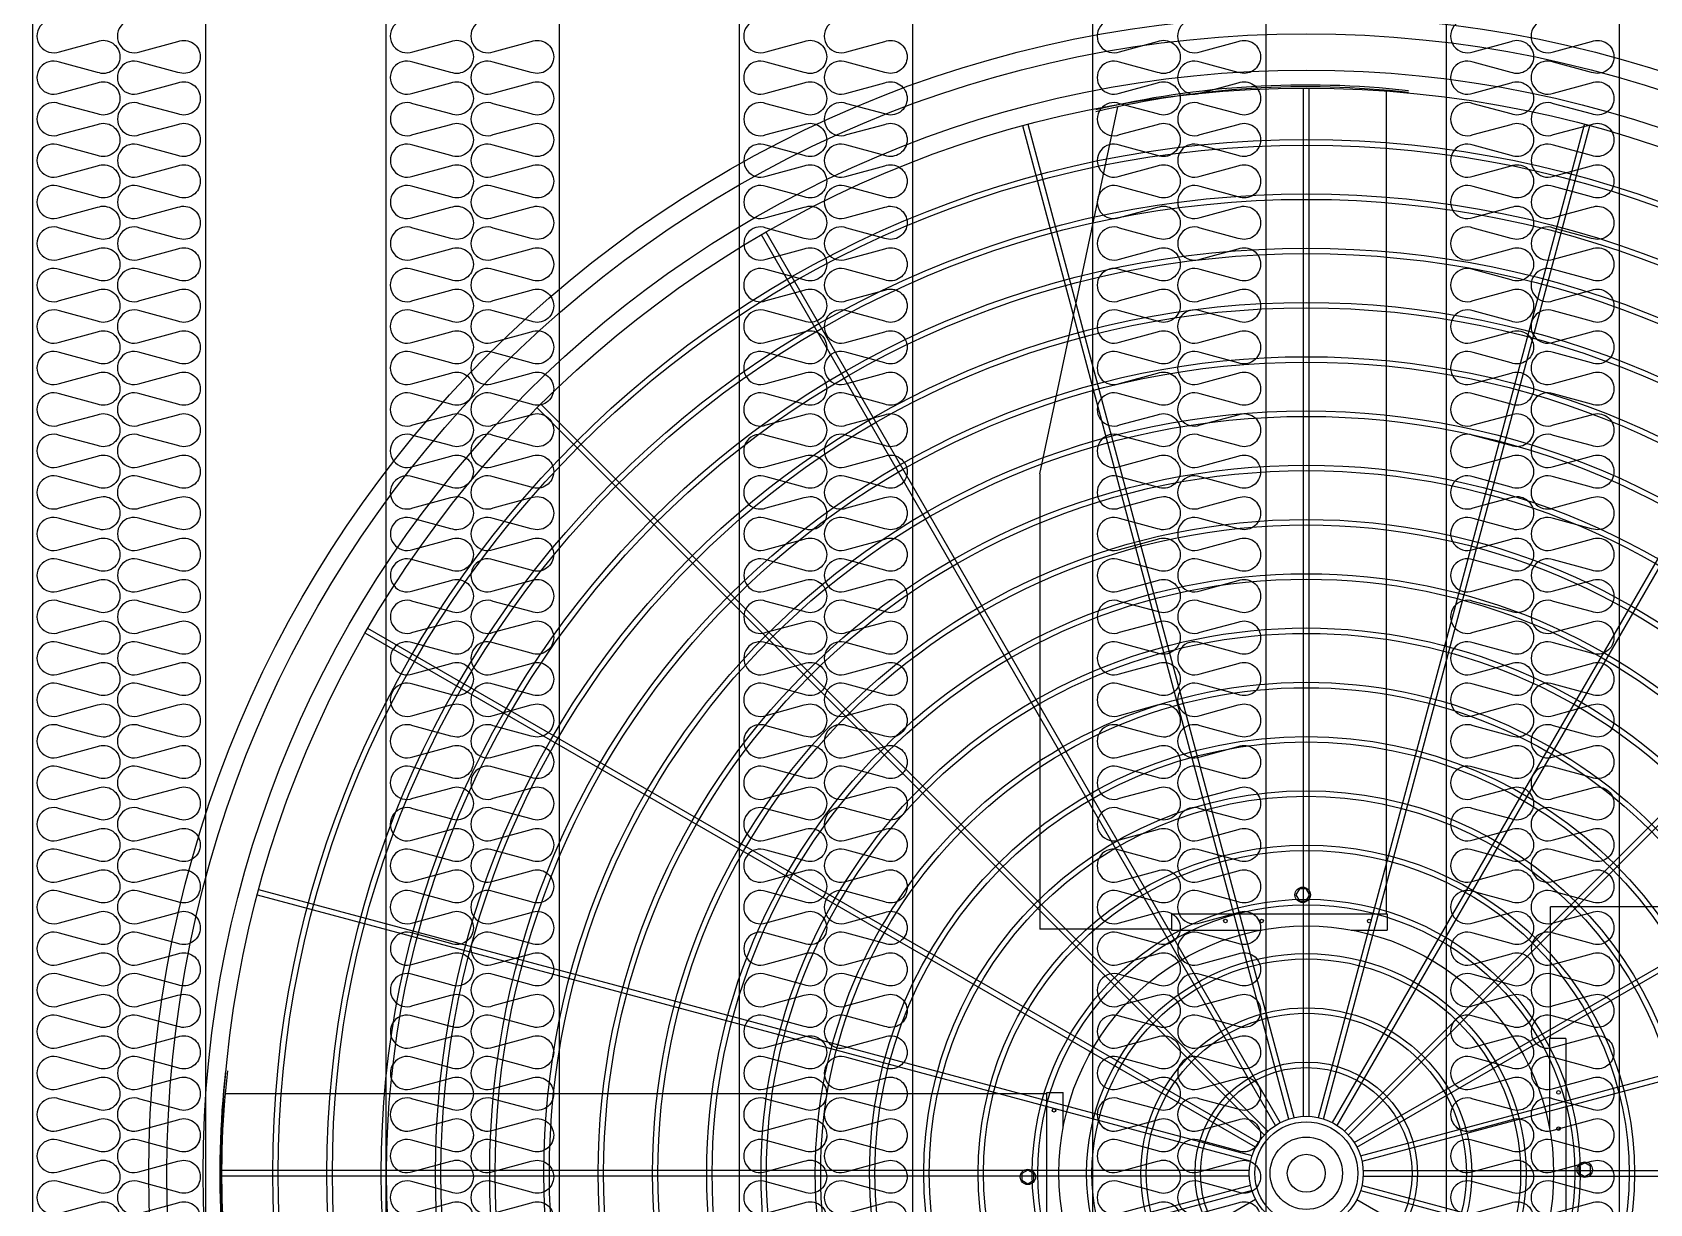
# Model space of a CAD drawing. Header units: millimetres. Extents: x 3692 to 33099, y 2878 to 23673.
# Drawn here: x 7725 to 9126, y 11048 to 12062 of the extents above; entities that cross this region are included whole.
import ezdxf

# ---------------------------------------------------------------- set-up
doc = ezdxf.new("R2010")
doc.units = ezdxf.units.MM
for name, color, linetype in [('LINE', 7, 'Continuous'), ('SMS', 220, 'Continuous'), ('냉각탑', 4, 'Continuous')]:
    doc.layers.add(name, color=color, linetype=linetype)

# ---------------------------------------------------------------- blocks, each defined once
blk = doc.blocks.new('A$C1FB73ED1')
for p, q in [((1277, 1342.9), (1277, 2480)), ((1283, 1342.9), (1283, 2480)), ((1260.8, 1340), (966.5, 2438.3)), ((1266.6, 1341.6), (972.3, 2439.9)), ((1293.4, 1341.6), (1587.7, 2439.9)), ((1299.2, 1340), (1593.5, 2438.3)), ((1245.9, 1333), (677.4, 2317.7)), ((1251.1, 1336), (682.6, 2320.7)), ((1308.9, 1336), (1877.4, 2320.7)), ((1314.1, 1333), (1882.6, 2317.7)), ((1237.6, 1326.6), (433.6, 2130.6)), ((1322.4, 1326.6), (2126.4, 2130.6)), ((1233.4, 1322.4), (429.4, 2126.4)), ((1326.6, 1322.4), (2130.6, 2126.4)), ((1227, 1314.1), (242.3, 1882.6)), ((1333, 1314.1), (2317.7, 1882.6)), ((1224, 1308.9), (239.3, 1877.4)), ((1336, 1308.9), (2320.7, 1877.4)), ((1220, 1299.2), (121.7, 1593.5)), ((1340, 1299.2), (2438.3, 1593.5)), ((1218.4, 1293.4), (120.1, 1587.7)), ((1341.6, 1293.4), (2439.9, 1587.7)), ((1217.1, 1283), (80, 1283)), ((1217.1, 1277), (80, 1277)), ((1342.9, 1283), (2480, 1283)), ((1342.9, 1277), (2480, 1277)), ((1218.4, 1266.6), (120.1, 972.3)), ((1220, 1260.8), (121.7, 966.5)), ((1340, 1260.8), (2438.3, 966.5)), ((1341.6, 1266.6), (2439.9, 972.3)), ((1224, 1251.1), (239.3, 682.6)), ((1336, 1251.1), (2320.7, 682.6))]:
    blk.add_line(p, q)
for radius in [1280, 1260, 1220, 1200]:
    blk.add_circle((1280, 1280), radius)
at = {"ltscale": 5}
for radius in [1143, 1137, 1083, 1077, 1023, 1017, 963, 957, 903, 897, 843, 837, 783, 777, 723, 717, 663, 657, 603, 597, 543, 537, 483, 477, 423, 417, 363, 357, 303, 297, 243, 237, 183, 177, 123, 117, 63, 57, 40, 21]:
    blk.add_circle((1280, 1280), radius, dxfattribs=at)
at = {"color": 7}
blk.add_circle((1280, 1280), 273.5, dxfattribs=at)
at = {"layer": 'LINE', "color": 7}
for p, q in [((1368.2, 2477.5), (1368.2, 1567)), ((985.2, 2053.4), (1071.5, 2459.4)), ((985.2, 2053.4), (985.2, 1550)), ((2111.5, 1574.8), (1550, 1574.8)), ((1550, 1429.2), (1550, 1574.8)), ((1550, 1429.2), (1550, 1574.8)), ((1130.8, 1567), (1369.4, 1567)), ((1130.8, 1567), (1369.4, 1567)), ((1130.8, 1567), (1130.8, 1549)), ((1130.8, 1567), (1130.8, 1549)), ((1369.4, 1567), (1369.4, 1549)), ((1369.4, 1567), (1369.4, 1549)), ((1130.8, 1550), (985.2, 1550)), ((1130.8, 1550), (985.2, 1550)), ((1130.8, 1549), (1230.5, 1549)), ((1130.8, 1549), (1230.5, 1549)), ((1329.5, 1549), (1369.4, 1549)), ((1329.5, 1549), (1369.4, 1549)), ((1549, 1429.2), (1549, 1329.5)), ((1549, 1429.2), (1549, 1329.5)), ((1567, 1429.2), (1549, 1429.2)), ((1567, 1429.2), (1549, 1429.2)), ((1567, 1429.2), (1567, 1190.6)), ((1567, 1429.2), (1567, 1190.6)), ((84.4, 1368.2), (993, 1368.2)), ((84.4, 1368.2), (993, 1368.2)), ((993, 1130.8), (993, 1369.4)), ((993, 1130.8), (993, 1369.4)), ((993, 1369.4), (1011, 1369.4)), ((993, 1369.4), (1011, 1369.4)), ((993, 1130.8), (993, 1369.4)), ((993, 1130.8), (993, 1369.4)), ((993, 1369.4), (1011, 1369.4)), ((993, 1369.4), (1011, 1369.4)), ((1011, 1329.5), (1011, 1369.4)), ((1011, 1329.5), (1011, 1369.4)), ((1011, 1329.5), (1011, 1369.4)), ((1011, 1329.5), (1011, 1369.4))]:
    blk.add_line(p, q, dxfattribs=at)
for points in [[(1272.3, 1594.4), (1268.5, 1587.9), (1272.3, 1581.4), (1279.8, 1581.4), (1283.5, 1587.9), (1279.8, 1594.4)], [(1272.3, 1594.4), (1268.5, 1587.9), (1272.3, 1581.4), (1279.8, 1581.4), (1283.5, 1587.9), (1279.8, 1594.4)], [(1594.4, 1287.7), (1587.9, 1291.5), (1581.4, 1287.7), (1581.4, 1280.2), (1587.9, 1276.5), (1594.4, 1280.2)], [(1594.4, 1287.7), (1587.9, 1291.5), (1581.4, 1287.7), (1581.4, 1280.2), (1587.9, 1276.5), (1594.4, 1280.2)], [(965.6, 1272.3), (972.1, 1268.5), (978.6, 1272.3), (978.6, 1279.8), (972.1, 1283.5), (965.6, 1279.8)], [(965.6, 1272.3), (972.1, 1268.5), (978.6, 1272.3), (978.6, 1279.8), (972.1, 1283.5), (965.6, 1279.8)], [(965.6, 1272.3), (972.1, 1268.5), (978.6, 1272.3), (978.6, 1279.8), (972.1, 1283.5), (965.6, 1279.8)], [(965.6, 1272.3), (972.1, 1268.5), (978.6, 1272.3), (978.6, 1279.8), (972.1, 1283.5), (965.6, 1279.8)]]:
    blk.add_lwpolyline(points, close=True, dxfattribs=at)
for centre, radius in [((1276, 1587.9), 8.5), ((1276, 1587.9), 8.5), ((1190.6, 1559), 2), ((1190.6, 1559), 2), ((1230.6, 1559), 2), ((1230.6, 1559), 2), ((1349.6, 1559), 2), ((1349.6, 1559), 2), ((1559, 1369.4), 2), ((1559, 1369.4), 2), ((1001, 1349.6), 2), ((1001, 1349.6), 2), ((1001, 1349.6), 2), ((1001, 1349.6), 2), ((1559, 1329.4), 2), ((1559, 1329.4), 2), ((1587.9, 1284), 8.5), ((1587.9, 1284), 8.5), ((972.1, 1276), 8.5), ((972.1, 1276), 8.5), ((972.1, 1276), 8.5), ((972.1, 1276), 8.5)]:
    blk.add_circle(centre, radius, dxfattribs=at)
for centre, radius, start, end in [((1280, 1483.4), 1000, 83.5007, 103.4595), ((1280, 1483.4), 998, 83.4876, 103.487), ((1078.5, 1280), 1000, 173.5007, 193.4595), ((1078.5, 1280), 998, 173.4876, 193.487)]:
    blk.add_arc(centre, radius, start, end, dxfattribs=at)
blk = doc.blocks.new('3')
at = {"color": 7}
for p, q in [((7725.3, 12563.4), (7725.3, 9602.7)), ((7875.3, 12563.4), (7875.3, 9602.7)), ((8031.3, 12563.4), (8031.3, 9602.7)), ((8181.3, 12563.4), (8181.3, 9602.7)), ((8337.3, 12563.4), (8337.3, 9602.7)), ((8487.3, 12563.4), (8487.3, 9602.7)), ((8643.3, 12563.4), (8643.3, 9602.7)), ((8793.3, 12563.4), (8793.3, 9602.7)), ((8949.3, 12563.4), (8949.3, 9602.7)), ((9099.3, 12563.4), (9099.3, 9602.7))]:
    blk.add_line(p, q, dxfattribs=at)
at = {"layer": 'SMS', "color": 5}
for points in [[(7748.7, 12072.6, 1.449198), (7748.7, 12045.7), (7781.6, 12054.6, -0.524856), (7801.1, 12041.2, -0.524856), (7781.6, 12027.8), (7748.7, 12036.7, 1.449198), (7748.7, 12009.8), (7781.6, 12018.7, -0.524856), (7801.1, 12005.3, -0.524856), (7781.6, 11991.8), (7748.7, 12000.7, 1.449198), (7748.7, 11973.9), (7781.6, 11982.8, -0.524856), (7801.1, 11969.4, -0.524856), (7781.6, 11955.9), (7748.7, 11964.8, 1.449198), (7748.7, 11938), (7781.6, 11946.9, -0.524856), (7801.1, 11933.5, -0.524856), (7781.6, 11920), (7748.7, 11928.9, 1.449198), (7748.7, 11902.1), (7781.6, 11911, -0.524856), (7801.1, 11897.5, -0.524856), (7781.6, 11884.1), (7748.7, 11893, 1.449198), (7748.7, 11866.2), (7781.6, 11875.1, -0.524856), (7801.1, 11861.6, -0.524856), (7781.6, 11848.2), (7748.7, 11857.1, 1.449198), (7748.7, 11830.2), (7781.6, 11839.2, -0.524856), (7801.1, 11825.7, -0.524856), (7781.6, 11812.3), (7748.7, 11821.2, 1.449198), (7748.7, 11794.3), (7781.6, 11803.2, -0.524856), (7801.1, 11789.8, -0.524856), (7781.6, 11776.4), (7748.7, 11785.3, 1.449198), (7748.7, 11758.4), (7781.6, 11767.3, -0.524856), (7801.1, 11753.9, -0.524856), (7781.6, 11740.5), (7748.7, 11749.4, 1.449198), (7748.7, 11722.5), (7781.6, 11731.4, -0.524856), (7801.1, 11718, -0.524856), (7781.6, 11704.6), (7748.7, 11713.5, 1.449198), (7748.7, 11686.6), (7781.6, 11695.5, -0.524856), (7801.1, 11682.1, -0.524856), (7781.6, 11668.7), (7748.7, 11677.6, 1.449198), (7748.7, 11650.7), (7781.6, 11659.6, -0.524856), (7801.1, 11646.2, -0.524856), (7781.6, 11632.7), (7748.7, 11641.6, 1.449198), (7748.7, 11614.8), (7781.6, 11623.7, -0.524856), (7801.1, 11610.3, -0.524856), (7781.6, 11596.8), (7748.7, 11605.7, 1.449198), (7748.7, 11578.9), (7781.6, 11587.8, -0.524856), (7801.1, 11574.4, -0.524856), (7781.6, 11560.9), (7748.7, 11569.8, 1.449198), (7748.7, 11543), (7781.6, 11551.9, -0.524856), (7801.1, 11538.4, -0.524856), (7781.6, 11525), (7748.7, 11533.9, 1.449198), (7748.7, 11507.1), (7781.6, 11516, -0.524856), (7801.1, 11502.5, -0.524856), (7781.6, 11489.1), (7748.7, 11498, 1.449198), (7748.7, 11471.1), (7781.6, 11480.1, -0.524856), (7801.1, 11466.6, -0.524856), (7781.6, 11453.2), (7748.7, 11462.1, 1.449198), (7748.7, 11435.2), (7781.6, 11444.1, -0.524856), (7801.1, 11430.7, -0.524856), (7781.6, 11417.3), (7748.7, 11426.2, 1.449198), (7748.7, 11399.3), (7781.6, 11408.2, -0.524856), (7801.1, 11394.8, -0.524856), (7781.6, 11381.4), (7748.7, 11390.3, 1.449198), (7748.7, 11363.4), (7781.6, 11372.3, -0.524856), (7801.1, 11358.9, -0.524856), (7781.6, 11345.5), (7748.7, 11354.4, 1.449198), (7748.7, 11327.5), (7781.6, 11336.4, -0.524856), (7801.1, 11323, -0.524856), (7781.6, 11309.6), (7748.7, 11318.5, 1.449198), (7748.7, 11291.6), (7781.6, 11300.5, -0.524856), (7801.1, 11287.1, -0.524856), (7781.6, 11273.6), (7748.7, 11282.5, 1.449198), (7748.7, 11255.7), (7781.6, 11264.6, -0.524856), (7801.1, 11251.2, -0.524856), (7781.6, 11237.7), (7748.7, 11246.6, 1.449198), (7748.7, 11219.8), (7781.6, 11228.7, -0.524856), (7801.1, 11215.3, -0.524856), (7781.6, 11201.8), (7748.7, 11210.7, 1.449198), (7748.7, 11183.9), (7781.6, 11192.8, -0.524856), (7801.1, 11179.3, -0.524856), (7781.6, 11165.9), (7748.7, 11174.8, 1.449198), (7748.7, 11148), (7781.6, 11156.9, -0.524856), (7801.1, 11143.4, -0.524856), (7781.6, 11130), (7748.7, 11138.9, 1.449198), (7748.7, 11112), (7781.6, 11121, -0.524856), (7801.1, 11107.5, -0.417249), (7786.6, 11093.2)], [(7818.4, 12072.6, 1.449198), (7818.4, 12045.7), (7851.3, 12054.6, -0.524856), (7870.7, 12041.2, -0.524856), (7851.3, 12027.8), (7818.4, 12036.7, 1.449198), (7818.4, 12009.8), (7851.3, 12018.7, -0.524856), (7870.7, 12005.3, -0.524856), (7851.3, 11991.8), (7818.4, 12000.7, 1.449198), (7818.4, 11973.9), (7851.3, 11982.8, -0.524856), (7870.7, 11969.4, -0.524856), (7851.3, 11955.9), (7818.4, 11964.8, 1.449198), (7818.4, 11938), (7851.3, 11946.9, -0.524856), (7870.7, 11933.5, -0.524856), (7851.3, 11920), (7818.4, 11928.9, 1.449198), (7818.4, 11902.1), (7851.3, 11911, -0.524856), (7870.7, 11897.5, -0.524856), (7851.3, 11884.1), (7818.4, 11893, 1.449198), (7818.4, 11866.2), (7851.3, 11875.1, -0.524856), (7870.7, 11861.6, -0.524856), (7851.3, 11848.2), (7818.4, 11857.1, 1.449198), (7818.4, 11830.2), (7851.3, 11839.2, -0.524856), (7870.7, 11825.7, -0.524856), (7851.3, 11812.3), (7818.4, 11821.2, 1.449198), (7818.4, 11794.3), (7851.3, 11803.2, -0.524856), (7870.7, 11789.8, -0.524856), (7851.3, 11776.4), (7818.4, 11785.3, 1.449198), (7818.4, 11758.4), (7851.3, 11767.3, -0.524856), (7870.7, 11753.9, -0.524856), (7851.3, 11740.5), (7818.4, 11749.4, 1.449198), (7818.4, 11722.5), (7851.3, 11731.4, -0.524856), (7870.7, 11718, -0.524856), (7851.3, 11704.6), (7818.4, 11713.5, 1.449198), (7818.4, 11686.6), (7851.3, 11695.5, -0.524856), (7870.7, 11682.1, -0.524856), (7851.3, 11668.7), (7818.4, 11677.6, 1.449198), (7818.4, 11650.7), (7851.3, 11659.6, -0.524856), (7870.7, 11646.2, -0.524856), (7851.3, 11632.7), (7818.4, 11641.6, 1.449198), (7818.4, 11614.8), (7851.3, 11623.7, -0.524856), (7870.7, 11610.3, -0.524856), (7851.3, 11596.8), (7818.4, 11605.7, 1.449198), (7818.4, 11578.9), (7851.3, 11587.8, -0.524856), (7870.7, 11574.4, -0.524856), (7851.3, 11560.9), (7818.4, 11569.8, 1.449198), (7818.4, 11543), (7851.3, 11551.9, -0.524856), (7870.7, 11538.4, -0.524856), (7851.3, 11525), (7818.4, 11533.9, 1.449198), (7818.4, 11507.1), (7851.3, 11516, -0.524856), (7870.7, 11502.5, -0.524856), (7851.3, 11489.1), (7818.4, 11498, 1.449198), (7818.4, 11471.1), (7851.3, 11480.1, -0.524856), (7870.7, 11466.6, -0.524856), (7851.3, 11453.2), (7818.4, 11462.1, 1.449198), (7818.4, 11435.2), (7851.3, 11444.1, -0.524856), (7870.7, 11430.7, -0.524856), (7851.3, 11417.3), (7818.4, 11426.2, 1.449198), (7818.4, 11399.3), (7851.3, 11408.2, -0.524856), (7870.7, 11394.8, -0.524856), (7851.3, 11381.4), (7818.4, 11390.3, 1.449198), (7818.4, 11363.4), (7851.3, 11372.3, -0.524856), (7870.7, 11358.9, -0.524856), (7851.3, 11345.5), (7818.4, 11354.4, 1.449198), (7818.4, 11327.5), (7851.3, 11336.4, -0.524856), (7870.7, 11323, -0.524856), (7851.3, 11309.6), (7818.4, 11318.5, 1.449198), (7818.4, 11291.6), (7851.3, 11300.5, -0.524856), (7870.7, 11287.1, -0.524856), (7851.3, 11273.6), (7818.4, 11282.5, 1.449198), (7818.4, 11255.7), (7851.3, 11264.6, -0.524856), (7870.7, 11251.2, -0.524856), (7851.3, 11237.7), (7818.4, 11246.6, 1.449198), (7818.4, 11219.8), (7851.3, 11228.7, -0.524856), (7870.7, 11215.3, -0.524856), (7851.3, 11201.8), (7818.4, 11210.7, 1.449198), (7818.4, 11183.9), (7851.3, 11192.8, -0.524856), (7870.7, 11179.3, -0.524856), (7851.3, 11165.9), (7818.4, 11174.8, 1.449198), (7818.4, 11148), (7851.3, 11156.9, -0.524856), (7870.7, 11143.4, -0.524856), (7851.3, 11130), (7818.4, 11138.9, 1.449198), (7818.4, 11112), (7851.3, 11121, -0.524856), (7870.7, 11107.5, -0.417249), (7856.2, 11093.2)], [(8054.7, 12072.6, 1.449198), (8054.7, 12045.7), (8087.6, 12054.6, -0.524856), (8107.1, 12041.2, -0.524856), (8087.6, 12027.8), (8054.7, 12036.7, 1.449198), (8054.7, 12009.8), (8087.6, 12018.7, -0.524856), (8107.1, 12005.3, -0.524856), (8087.6, 11991.8), (8054.7, 12000.7, 1.449198), (8054.7, 11973.9), (8087.6, 11982.8, -0.524856), (8107.1, 11969.4, -0.524856), (8087.6, 11955.9), (8054.7, 11964.8, 1.449198), (8054.7, 11938), (8087.6, 11946.9, -0.524856), (8107.1, 11933.5, -0.524856), (8087.6, 11920), (8054.7, 11928.9, 1.449198), (8054.7, 11902.1), (8087.6, 11911, -0.524856), (8107.1, 11897.5, -0.524856), (8087.6, 11884.1), (8054.7, 11893, 1.449198), (8054.7, 11866.2), (8087.6, 11875.1, -0.524856), (8107.1, 11861.6, -0.524856), (8087.6, 11848.2), (8054.7, 11857.1, 1.449198), (8054.7, 11830.2), (8087.6, 11839.2, -0.524856), (8107.1, 11825.7, -0.524856), (8087.6, 11812.3), (8054.7, 11821.2, 1.449198), (8054.7, 11794.3), (8087.6, 11803.2, -0.524856), (8107.1, 11789.8, -0.524856), (8087.6, 11776.4), (8054.7, 11785.3, 1.449198), (8054.7, 11758.4), (8087.6, 11767.3, -0.524856), (8107.1, 11753.9, -0.524856), (8087.6, 11740.5), (8054.7, 11749.4, 1.449198), (8054.7, 11722.5), (8087.6, 11731.4, -0.524856), (8107.1, 11718, -0.524856), (8087.6, 11704.6), (8054.7, 11713.5, 1.449198), (8054.7, 11686.6), (8087.6, 11695.5, -0.524856), (8107.1, 11682.1, -0.524856), (8087.6, 11668.7), (8054.7, 11677.6, 1.449198), (8054.7, 11650.7), (8087.6, 11659.6, -0.524856), (8107.1, 11646.2, -0.524856), (8087.6, 11632.7), (8054.7, 11641.6, 1.449198), (8054.7, 11614.8), (8087.6, 11623.7, -0.524856), (8107.1, 11610.3, -0.524856), (8087.6, 11596.8), (8054.7, 11605.7, 1.449198), (8054.7, 11578.9), (8087.6, 11587.8, -0.524856), (8107.1, 11574.4, -0.524856), (8087.6, 11560.9), (8054.7, 11569.8, 1.449198), (8054.7, 11543), (8087.6, 11551.9, -0.524856), (8107.1, 11538.4, -0.524856), (8087.6, 11525), (8054.7, 11533.9, 1.449198), (8054.7, 11507.1), (8087.6, 11516, -0.524856), (8107.1, 11502.5, -0.524856), (8087.6, 11489.1), (8054.7, 11498, 1.449198), (8054.7, 11471.1), (8087.6, 11480.1, -0.524856), (8107.1, 11466.6, -0.524856), (8087.6, 11453.2), (8054.7, 11462.1, 1.449198), (8054.7, 11435.2), (8087.6, 11444.1, -0.524856), (8107.1, 11430.7, -0.524856), (8087.6, 11417.3), (8054.7, 11426.2, 1.449198), (8054.7, 11399.3), (8087.6, 11408.2, -0.524856), (8107.1, 11394.8, -0.524856), (8087.6, 11381.4), (8054.7, 11390.3, 1.449198), (8054.7, 11363.4), (8087.6, 11372.3, -0.524856), (8107.1, 11358.9, -0.524856), (8087.6, 11345.5), (8054.7, 11354.4, 1.449198), (8054.7, 11327.5), (8087.6, 11336.4, -0.524856), (8107.1, 11323, -0.524856), (8087.6, 11309.6), (8054.7, 11318.5, 1.449198), (8054.7, 11291.6), (8087.6, 11300.5, -0.524856), (8107.1, 11287.1, -0.524856), (8087.6, 11273.6), (8054.7, 11282.5, 1.449198), (8054.7, 11255.7), (8087.6, 11264.6, -0.524856), (8107.1, 11251.2, -0.524856), (8087.6, 11237.7), (8054.7, 11246.6, 1.449198), (8054.7, 11219.8), (8087.6, 11228.7, -0.524856), (8107.1, 11215.3, -0.524856), (8087.6, 11201.8), (8054.7, 11210.7, 1.449198), (8054.7, 11183.9), (8087.6, 11192.8, -0.524856), (8107.1, 11179.3, -0.524856), (8087.6, 11165.9), (8054.7, 11174.8, 1.449198), (8054.7, 11148), (8087.6, 11156.9, -0.524856), (8107.1, 11143.4, -0.524856), (8087.6, 11130), (8054.7, 11138.9, 1.449198), (8054.7, 11112), (8087.6, 11121, -0.524856), (8107.1, 11107.5, -0.417249), (8092.6, 11093.2)], [(8124.4, 12072.6, 1.449198), (8124.4, 12045.7), (8157.3, 12054.6, -0.524856), (8176.7, 12041.2, -0.524856), (8157.3, 12027.8), (8124.4, 12036.7, 1.449198), (8124.4, 12009.8), (8157.3, 12018.7, -0.524856), (8176.7, 12005.3, -0.524856), (8157.3, 11991.8), (8124.4, 12000.7, 1.449198), (8124.4, 11973.9), (8157.3, 11982.8, -0.524856), (8176.7, 11969.4, -0.524856), (8157.3, 11955.9), (8124.4, 11964.8, 1.449198), (8124.4, 11938), (8157.3, 11946.9, -0.524856), (8176.7, 11933.5, -0.524856), (8157.3, 11920), (8124.4, 11928.9, 1.449198), (8124.4, 11902.1), (8157.3, 11911, -0.524856), (8176.7, 11897.5, -0.524856), (8157.3, 11884.1), (8124.4, 11893, 1.449198), (8124.4, 11866.2), (8157.3, 11875.1, -0.524856), (8176.7, 11861.6, -0.524856), (8157.3, 11848.2), (8124.4, 11857.1, 1.449198), (8124.4, 11830.2), (8157.3, 11839.2, -0.524856), (8176.7, 11825.7, -0.524856), (8157.3, 11812.3), (8124.4, 11821.2, 1.449198), (8124.4, 11794.3), (8157.3, 11803.2, -0.524856), (8176.7, 11789.8, -0.524856), (8157.3, 11776.4), (8124.4, 11785.3, 1.449198), (8124.4, 11758.4), (8157.3, 11767.3, -0.524856), (8176.7, 11753.9, -0.524856), (8157.3, 11740.5), (8124.4, 11749.4, 1.449198), (8124.4, 11722.5), (8157.3, 11731.4, -0.524856), (8176.7, 11718, -0.524856), (8157.3, 11704.6), (8124.4, 11713.5, 1.449198), (8124.4, 11686.6), (8157.3, 11695.5, -0.524856), (8176.7, 11682.1, -0.524856), (8157.3, 11668.7), (8124.4, 11677.6, 1.449198), (8124.4, 11650.7), (8157.3, 11659.6, -0.524856), (8176.7, 11646.2, -0.524856), (8157.3, 11632.7), (8124.4, 11641.6, 1.449198), (8124.4, 11614.8), (8157.3, 11623.7, -0.524856), (8176.7, 11610.3, -0.524856), (8157.3, 11596.8), (8124.4, 11605.7, 1.449198), (8124.4, 11578.9), (8157.3, 11587.8, -0.524856), (8176.7, 11574.4, -0.524856), (8157.3, 11560.9), (8124.4, 11569.8, 1.449198), (8124.4, 11543), (8157.3, 11551.9, -0.524856), (8176.7, 11538.4, -0.524856), (8157.3, 11525), (8124.4, 11533.9, 1.449198), (8124.4, 11507.1), (8157.3, 11516, -0.524856), (8176.7, 11502.5, -0.524856), (8157.3, 11489.1), (8124.4, 11498, 1.449198), (8124.4, 11471.1), (8157.3, 11480.1, -0.524856), (8176.7, 11466.6, -0.524856), (8157.3, 11453.2), (8124.4, 11462.1, 1.449198), (8124.4, 11435.2), (8157.3, 11444.1, -0.524856), (8176.7, 11430.7, -0.524856), (8157.3, 11417.3), (8124.4, 11426.2, 1.449198), (8124.4, 11399.3), (8157.3, 11408.2, -0.524856), (8176.7, 11394.8, -0.524856), (8157.3, 11381.4), (8124.4, 11390.3, 1.449198), (8124.4, 11363.4), (8157.3, 11372.3, -0.524856), (8176.7, 11358.9, -0.524856), (8157.3, 11345.5), (8124.4, 11354.4, 1.449198), (8124.4, 11327.5), (8157.3, 11336.4, -0.524856), (8176.7, 11323, -0.524856), (8157.3, 11309.6), (8124.4, 11318.5, 1.449198), (8124.4, 11291.6), (8157.3, 11300.5, -0.524856), (8176.7, 11287.1, -0.524856), (8157.3, 11273.6), (8124.4, 11282.5, 1.449198), (8124.4, 11255.7), (8157.3, 11264.6, -0.524856), (8176.7, 11251.2, -0.524856), (8157.3, 11237.7), (8124.4, 11246.6, 1.449198), (8124.4, 11219.8), (8157.3, 11228.7, -0.524856), (8176.7, 11215.3, -0.524856), (8157.3, 11201.8), (8124.4, 11210.7, 1.449198), (8124.4, 11183.9), (8157.3, 11192.8, -0.524856), (8176.7, 11179.3, -0.524856), (8157.3, 11165.9), (8124.4, 11174.8, 1.449198), (8124.4, 11148), (8157.3, 11156.9, -0.524856), (8176.7, 11143.4, -0.524856), (8157.3, 11130), (8124.4, 11138.9, 1.449198), (8124.4, 11112), (8157.3, 11121, -0.524856), (8176.7, 11107.5, -0.417249), (8162.2, 11093.2)], [(8360.7, 12072.6, 1.449198), (8360.7, 12045.7), (8393.6, 12054.6, -0.524856), (8413.1, 12041.2, -0.524856), (8393.6, 12027.8), (8360.7, 12036.7, 1.449198), (8360.7, 12009.8), (8393.6, 12018.7, -0.524856), (8413.1, 12005.3, -0.524856), (8393.6, 11991.8), (8360.7, 12000.7, 1.449198), (8360.7, 11973.9), (8393.6, 11982.8, -0.524856), (8413.1, 11969.4, -0.524856), (8393.6, 11955.9), (8360.7, 11964.8, 1.449198), (8360.7, 11938), (8393.6, 11946.9, -0.524856), (8413.1, 11933.5, -0.524856), (8393.6, 11920), (8360.7, 11928.9, 1.449198), (8360.7, 11902.1), (8393.6, 11911, -0.524856), (8413.1, 11897.5, -0.524856), (8393.6, 11884.1), (8360.7, 11893, 1.449198), (8360.7, 11866.2), (8393.6, 11875.1, -0.524856), (8413.1, 11861.6, -0.524856), (8393.6, 11848.2), (8360.7, 11857.1, 1.449198), (8360.7, 11830.2), (8393.6, 11839.2, -0.524856), (8413.1, 11825.7, -0.524856), (8393.6, 11812.3), (8360.7, 11821.2, 1.449198), (8360.7, 11794.3), (8393.6, 11803.2, -0.524856), (8413.1, 11789.8, -0.524856), (8393.6, 11776.4), (8360.7, 11785.3, 1.449198), (8360.7, 11758.4), (8393.6, 11767.3, -0.524856), (8413.1, 11753.9, -0.524856), (8393.6, 11740.5), (8360.7, 11749.4, 1.449198), (8360.7, 11722.5), (8393.6, 11731.4, -0.524856), (8413.1, 11718, -0.524856), (8393.6, 11704.6), (8360.7, 11713.5, 1.449198), (8360.7, 11686.6), (8393.6, 11695.5, -0.524856), (8413.1, 11682.1, -0.524856), (8393.6, 11668.7), (8360.7, 11677.6, 1.449198), (8360.7, 11650.7), (8393.6, 11659.6, -0.524856), (8413.1, 11646.2, -0.524856), (8393.6, 11632.7), (8360.7, 11641.6, 1.449198), (8360.7, 11614.8), (8393.6, 11623.7, -0.524856), (8413.1, 11610.3, -0.524856), (8393.6, 11596.8), (8360.7, 11605.7, 1.449198), (8360.7, 11578.9), (8393.6, 11587.8, -0.524856), (8413.1, 11574.4, -0.524856), (8393.6, 11560.9), (8360.7, 11569.8, 1.449198), (8360.7, 11543), (8393.6, 11551.9, -0.524856), (8413.1, 11538.4, -0.524856), (8393.6, 11525), (8360.7, 11533.9, 1.449198), (8360.7, 11507.1), (8393.6, 11516, -0.524856), (8413.1, 11502.5, -0.524856), (8393.6, 11489.1), (8360.7, 11498, 1.449198), (8360.7, 11471.1), (8393.6, 11480.1, -0.524856), (8413.1, 11466.6, -0.524856), (8393.6, 11453.2), (8360.7, 11462.1, 1.449198), (8360.7, 11435.2), (8393.6, 11444.1, -0.524856), (8413.1, 11430.7, -0.524856), (8393.6, 11417.3), (8360.7, 11426.2, 1.449198), (8360.7, 11399.3), (8393.6, 11408.2, -0.524856), (8413.1, 11394.8, -0.524856), (8393.6, 11381.4), (8360.7, 11390.3, 1.449198), (8360.7, 11363.4), (8393.6, 11372.3, -0.524856), (8413.1, 11358.9, -0.524856), (8393.6, 11345.5), (8360.7, 11354.4, 1.449198), (8360.7, 11327.5), (8393.6, 11336.4, -0.524856), (8413.1, 11323, -0.524856), (8393.6, 11309.6), (8360.7, 11318.5, 1.449198), (8360.7, 11291.6), (8393.6, 11300.5, -0.524856), (8413.1, 11287.1, -0.524856), (8393.6, 11273.6), (8360.7, 11282.5, 1.449198), (8360.7, 11255.7), (8393.6, 11264.6, -0.524856), (8413.1, 11251.2, -0.524856), (8393.6, 11237.7), (8360.7, 11246.6, 1.449198), (8360.7, 11219.8), (8393.6, 11228.7, -0.524856), (8413.1, 11215.3, -0.524856), (8393.6, 11201.8), (8360.7, 11210.7, 1.449198), (8360.7, 11183.9), (8393.6, 11192.8, -0.524856), (8413.1, 11179.3, -0.524856), (8393.6, 11165.9), (8360.7, 11174.8, 1.449198), (8360.7, 11148), (8393.6, 11156.9, -0.524856), (8413.1, 11143.4, -0.524856), (8393.6, 11130), (8360.7, 11138.9, 1.449198), (8360.7, 11112), (8393.6, 11121, -0.524856), (8413.1, 11107.5, -0.417249), (8398.6, 11093.2)], [(8430.4, 12072.6, 1.449198), (8430.4, 12045.7), (8463.3, 12054.6, -0.524856), (8482.7, 12041.2, -0.524856), (8463.3, 12027.8), (8430.4, 12036.7, 1.449198), (8430.4, 12009.8), (8463.3, 12018.7, -0.524856), (8482.7, 12005.3, -0.524856), (8463.3, 11991.8), (8430.4, 12000.7, 1.449198), (8430.4, 11973.9), (8463.3, 11982.8, -0.524856), (8482.7, 11969.4, -0.524856), (8463.3, 11955.9), (8430.4, 11964.8, 1.449198), (8430.4, 11938), (8463.3, 11946.9, -0.524856), (8482.7, 11933.5, -0.524856), (8463.3, 11920), (8430.4, 11928.9, 1.449198), (8430.4, 11902.1), (8463.3, 11911, -0.524856), (8482.7, 11897.5, -0.524856), (8463.3, 11884.1), (8430.4, 11893, 1.449198), (8430.4, 11866.2), (8463.3, 11875.1, -0.524856), (8482.7, 11861.6, -0.524856), (8463.3, 11848.2), (8430.4, 11857.1, 1.449198), (8430.4, 11830.2), (8463.3, 11839.2, -0.524856), (8482.7, 11825.7, -0.524856), (8463.3, 11812.3), (8430.4, 11821.2, 1.449198), (8430.4, 11794.3), (8463.3, 11803.2, -0.524856), (8482.7, 11789.8, -0.524856), (8463.3, 11776.4), (8430.4, 11785.3, 1.449198), (8430.4, 11758.4), (8463.3, 11767.3, -0.524856), (8482.7, 11753.9, -0.524856), (8463.3, 11740.5), (8430.4, 11749.4, 1.449198), (8430.4, 11722.5), (8463.3, 11731.4, -0.524856), (8482.7, 11718, -0.524856), (8463.3, 11704.6), (8430.4, 11713.5, 1.449198), (8430.4, 11686.6), (8463.3, 11695.5, -0.524856), (8482.7, 11682.1, -0.524856), (8463.3, 11668.7), (8430.4, 11677.6, 1.449198), (8430.4, 11650.7), (8463.3, 11659.6, -0.524856), (8482.7, 11646.2, -0.524856), (8463.3, 11632.7), (8430.4, 11641.6, 1.449198), (8430.4, 11614.8), (8463.3, 11623.7, -0.524856), (8482.7, 11610.3, -0.524856), (8463.3, 11596.8), (8430.4, 11605.7, 1.449198), (8430.4, 11578.9), (8463.3, 11587.8, -0.524856), (8482.7, 11574.4, -0.524856), (8463.3, 11560.9), (8430.4, 11569.8, 1.449198), (8430.4, 11543), (8463.3, 11551.9, -0.524856), (8482.7, 11538.4, -0.524856), (8463.3, 11525), (8430.4, 11533.9, 1.449198), (8430.4, 11507.1), (8463.3, 11516, -0.524856), (8482.7, 11502.5, -0.524856), (8463.3, 11489.1), (8430.4, 11498, 1.449198), (8430.4, 11471.1), (8463.3, 11480.1, -0.524856), (8482.7, 11466.6, -0.524856), (8463.3, 11453.2), (8430.4, 11462.1, 1.449198), (8430.4, 11435.2), (8463.3, 11444.1, -0.524856), (8482.7, 11430.7, -0.524856), (8463.3, 11417.3), (8430.4, 11426.2, 1.449198), (8430.4, 11399.3), (8463.3, 11408.2, -0.524856), (8482.7, 11394.8, -0.524856), (8463.3, 11381.4), (8430.4, 11390.3, 1.449198), (8430.4, 11363.4), (8463.3, 11372.3, -0.524856), (8482.7, 11358.9, -0.524856), (8463.3, 11345.5), (8430.4, 11354.4, 1.449198), (8430.4, 11327.5), (8463.3, 11336.4, -0.524856), (8482.7, 11323, -0.524856), (8463.3, 11309.6), (8430.4, 11318.5, 1.449198), (8430.4, 11291.6), (8463.3, 11300.5, -0.524856), (8482.7, 11287.1, -0.524856), (8463.3, 11273.6), (8430.4, 11282.5, 1.449198), (8430.4, 11255.7), (8463.3, 11264.6, -0.524856), (8482.7, 11251.2, -0.524856), (8463.3, 11237.7), (8430.4, 11246.6, 1.449198), (8430.4, 11219.8), (8463.3, 11228.7, -0.524856), (8482.7, 11215.3, -0.524856), (8463.3, 11201.8), (8430.4, 11210.7, 1.449198), (8430.4, 11183.9), (8463.3, 11192.8, -0.524856), (8482.7, 11179.3, -0.524856), (8463.3, 11165.9), (8430.4, 11174.8, 1.449198), (8430.4, 11148), (8463.3, 11156.9, -0.524856), (8482.7, 11143.4, -0.524856), (8463.3, 11130), (8430.4, 11138.9, 1.449198), (8430.4, 11112), (8463.3, 11121, -0.524856), (8482.7, 11107.5, -0.417249), (8468.2, 11093.2)], [(8666.7, 12072.6, 1.449198), (8666.7, 12045.7), (8699.6, 12054.6, -0.524856), (8719.1, 12041.2, -0.524856), (8699.6, 12027.8), (8666.7, 12036.7, 1.449198), (8666.7, 12009.8), (8699.6, 12018.7, -0.524856), (8719.1, 12005.3, -0.524856), (8699.6, 11991.8), (8666.7, 12000.7, 1.449198), (8666.7, 11973.9), (8699.6, 11982.8, -0.524856), (8719.1, 11969.4, -0.524856), (8699.6, 11955.9), (8666.7, 11964.8, 1.449198), (8666.7, 11938), (8699.6, 11946.9, -0.524856), (8719.1, 11933.5, -0.524856), (8699.6, 11920), (8666.7, 11928.9, 1.449198), (8666.7, 11902.1), (8699.6, 11911, -0.524856), (8719.1, 11897.5, -0.524856), (8699.6, 11884.1), (8666.7, 11893, 1.449198), (8666.7, 11866.2), (8699.6, 11875.1, -0.524856), (8719.1, 11861.6, -0.524856), (8699.6, 11848.2), (8666.7, 11857.1, 1.449198), (8666.7, 11830.2), (8699.6, 11839.2, -0.524856), (8719.1, 11825.7, -0.524856), (8699.6, 11812.3), (8666.7, 11821.2, 1.449198), (8666.7, 11794.3), (8699.6, 11803.2, -0.524856), (8719.1, 11789.8, -0.524856), (8699.6, 11776.4), (8666.7, 11785.3, 1.449198), (8666.7, 11758.4), (8699.6, 11767.3, -0.524856), (8719.1, 11753.9, -0.524856), (8699.6, 11740.5), (8666.7, 11749.4, 1.449198), (8666.7, 11722.5), (8699.6, 11731.4, -0.524856), (8719.1, 11718, -0.524856), (8699.6, 11704.6), (8666.7, 11713.5, 1.449198), (8666.7, 11686.6), (8699.6, 11695.5, -0.524856), (8719.1, 11682.1, -0.524856), (8699.6, 11668.7), (8666.7, 11677.6, 1.449198), (8666.7, 11650.7), (8699.6, 11659.6, -0.524856), (8719.1, 11646.2, -0.524856), (8699.6, 11632.7), (8666.7, 11641.6, 1.449198), (8666.7, 11614.8), (8699.6, 11623.7, -0.524856), (8719.1, 11610.3, -0.524856), (8699.6, 11596.8), (8666.7, 11605.7, 1.449198), (8666.7, 11578.9), (8699.6, 11587.8, -0.524856), (8719.1, 11574.4, -0.524856), (8699.6, 11560.9), (8666.7, 11569.8, 1.449198), (8666.7, 11543), (8699.6, 11551.9, -0.524856), (8719.1, 11538.4, -0.524856), (8699.6, 11525), (8666.7, 11533.9, 1.449198), (8666.7, 11507.1), (8699.6, 11516, -0.524856), (8719.1, 11502.5, -0.524856), (8699.6, 11489.1), (8666.7, 11498, 1.449198), (8666.7, 11471.1), (8699.6, 11480.1, -0.524856), (8719.1, 11466.6, -0.524856), (8699.6, 11453.2), (8666.7, 11462.1, 1.449198), (8666.7, 11435.2), (8699.6, 11444.1, -0.524856), (8719.1, 11430.7, -0.524856), (8699.6, 11417.3), (8666.7, 11426.2, 1.449198), (8666.7, 11399.3), (8699.6, 11408.2, -0.524856), (8719.1, 11394.8, -0.524856), (8699.6, 11381.4), (8666.7, 11390.3, 1.449198), (8666.7, 11363.4), (8699.6, 11372.3, -0.524856), (8719.1, 11358.9, -0.524856), (8699.6, 11345.5), (8666.7, 11354.4, 1.449198), (8666.7, 11327.5), (8699.6, 11336.4, -0.524856), (8719.1, 11323, -0.524856), (8699.6, 11309.6), (8666.7, 11318.5, 1.449198), (8666.7, 11291.6), (8699.6, 11300.5, -0.524856), (8719.1, 11287.1, -0.524856), (8699.6, 11273.6), (8666.7, 11282.5, 1.449198), (8666.7, 11255.7), (8699.6, 11264.6, -0.524856), (8719.1, 11251.2, -0.524856), (8699.6, 11237.7), (8666.7, 11246.6, 1.449198), (8666.7, 11219.8), (8699.6, 11228.7, -0.524856), (8719.1, 11215.3, -0.524856), (8699.6, 11201.8), (8666.7, 11210.7, 1.449198), (8666.7, 11183.9), (8699.6, 11192.8, -0.524856), (8719.1, 11179.3, -0.524856), (8699.6, 11165.9), (8666.7, 11174.8, 1.449198), (8666.7, 11148), (8699.6, 11156.9, -0.524856), (8719.1, 11143.4, -0.524856), (8699.6, 11130), (8666.7, 11138.9, 1.449198), (8666.7, 11112), (8699.6, 11121, -0.524856), (8719.1, 11107.5, -0.417249), (8704.6, 11093.2)], [(8736.4, 12072.6, 1.449198), (8736.4, 12045.7), (8769.3, 12054.6, -0.524856), (8788.7, 12041.2, -0.524856), (8769.3, 12027.8), (8736.4, 12036.7, 1.449198), (8736.4, 12009.8), (8769.3, 12018.7, -0.524856), (8788.7, 12005.3, -0.524856), (8769.3, 11991.8), (8736.4, 12000.7, 1.449198), (8736.4, 11973.9), (8769.3, 11982.8, -0.524856), (8788.7, 11969.4, -0.524856), (8769.3, 11955.9), (8736.4, 11964.8, 1.449198), (8736.4, 11938), (8769.3, 11946.9, -0.524856), (8788.7, 11933.5, -0.524856), (8769.3, 11920), (8736.4, 11928.9, 1.449198), (8736.4, 11902.1), (8769.3, 11911, -0.524856), (8788.7, 11897.5, -0.524856), (8769.3, 11884.1), (8736.4, 11893, 1.449198), (8736.4, 11866.2), (8769.3, 11875.1, -0.524856), (8788.7, 11861.6, -0.524856), (8769.3, 11848.2), (8736.4, 11857.1, 1.449198), (8736.4, 11830.2), (8769.3, 11839.2, -0.524856), (8788.7, 11825.7, -0.524856), (8769.3, 11812.3), (8736.4, 11821.2, 1.449198), (8736.4, 11794.3), (8769.3, 11803.2, -0.524856), (8788.7, 11789.8, -0.524856), (8769.3, 11776.4), (8736.4, 11785.3, 1.449198), (8736.4, 11758.4), (8769.3, 11767.3, -0.524856), (8788.7, 11753.9, -0.524856), (8769.3, 11740.5), (8736.4, 11749.4, 1.449198), (8736.4, 11722.5), (8769.3, 11731.4, -0.524856), (8788.7, 11718, -0.524856), (8769.3, 11704.6), (8736.4, 11713.5, 1.449198), (8736.4, 11686.6), (8769.3, 11695.5, -0.524856), (8788.7, 11682.1, -0.524856), (8769.3, 11668.7), (8736.4, 11677.6, 1.449198), (8736.4, 11650.7), (8769.3, 11659.6, -0.524856), (8788.7, 11646.2, -0.524856), (8769.3, 11632.7), (8736.4, 11641.6, 1.449198), (8736.4, 11614.8), (8769.3, 11623.7, -0.524856), (8788.7, 11610.3, -0.524856), (8769.3, 11596.8), (8736.4, 11605.7, 1.449198), (8736.4, 11578.9), (8769.3, 11587.8, -0.524856), (8788.7, 11574.4, -0.524856), (8769.3, 11560.9), (8736.4, 11569.8, 1.449198), (8736.4, 11543), (8769.3, 11551.9, -0.524856), (8788.7, 11538.4, -0.524856), (8769.3, 11525), (8736.4, 11533.9, 1.449198), (8736.4, 11507.1), (8769.3, 11516, -0.524856), (8788.7, 11502.5, -0.524856), (8769.3, 11489.1), (8736.4, 11498, 1.449198), (8736.4, 11471.1), (8769.3, 11480.1, -0.524856), (8788.7, 11466.6, -0.524856), (8769.3, 11453.2), (8736.4, 11462.1, 1.449198), (8736.4, 11435.2), (8769.3, 11444.1, -0.524856), (8788.7, 11430.7, -0.524856), (8769.3, 11417.3), (8736.4, 11426.2, 1.449198), (8736.4, 11399.3), (8769.3, 11408.2, -0.524856), (8788.7, 11394.8, -0.524856), (8769.3, 11381.4), (8736.4, 11390.3, 1.449198), (8736.4, 11363.4), (8769.3, 11372.3, -0.524856), (8788.7, 11358.9, -0.524856), (8769.3, 11345.5), (8736.4, 11354.4, 1.449198), (8736.4, 11327.5), (8769.3, 11336.4, -0.524856), (8788.7, 11323, -0.524856), (8769.3, 11309.6), (8736.4, 11318.5, 1.449198), (8736.4, 11291.6), (8769.3, 11300.5, -0.524856), (8788.7, 11287.1, -0.524856), (8769.3, 11273.6), (8736.4, 11282.5, 1.449198), (8736.4, 11255.7), (8769.3, 11264.6, -0.524856), (8788.7, 11251.2, -0.524856), (8769.3, 11237.7), (8736.4, 11246.6, 1.449198), (8736.4, 11219.8), (8769.3, 11228.7, -0.524856), (8788.7, 11215.3, -0.524856), (8769.3, 11201.8), (8736.4, 11210.7, 1.449198), (8736.4, 11183.9), (8769.3, 11192.8, -0.524856), (8788.7, 11179.3, -0.524856), (8769.3, 11165.9), (8736.4, 11174.8, 1.449198), (8736.4, 11148), (8769.3, 11156.9, -0.524856), (8788.7, 11143.4, -0.524856), (8769.3, 11130), (8736.4, 11138.9, 1.449198), (8736.4, 11112), (8769.3, 11121, -0.524856), (8788.7, 11107.5, -0.417249), (8774.2, 11093.2)], [(8972.7, 12072.6, 1.449198), (8972.7, 12045.7), (9005.6, 12054.6, -0.524856), (9025.1, 12041.2, -0.524856), (9005.6, 12027.8), (8972.7, 12036.7, 1.449198), (8972.7, 12009.8), (9005.6, 12018.7, -0.524856), (9025.1, 12005.3, -0.524856), (9005.6, 11991.8), (8972.7, 12000.7, 1.449198), (8972.7, 11973.9), (9005.6, 11982.8, -0.524856), (9025.1, 11969.4, -0.524856), (9005.6, 11955.9), (8972.7, 11964.8, 1.449198), (8972.7, 11938), (9005.6, 11946.9, -0.524856), (9025.1, 11933.5, -0.524856), (9005.6, 11920), (8972.7, 11928.9, 1.449198), (8972.7, 11902.1), (9005.6, 11911, -0.524856), (9025.1, 11897.5, -0.524856), (9005.6, 11884.1), (8972.7, 11893, 1.449198), (8972.7, 11866.2), (9005.6, 11875.1, -0.524856), (9025.1, 11861.6, -0.524856), (9005.6, 11848.2), (8972.7, 11857.1, 1.449198), (8972.7, 11830.2), (9005.6, 11839.2, -0.524856), (9025.1, 11825.7, -0.524856), (9005.6, 11812.3), (8972.7, 11821.2, 1.449198), (8972.7, 11794.3), (9005.6, 11803.2, -0.524856), (9025.1, 11789.8, -0.524856), (9005.6, 11776.4), (8972.7, 11785.3, 1.449198), (8972.7, 11758.4), (9005.6, 11767.3, -0.524856), (9025.1, 11753.9, -0.524856), (9005.6, 11740.5), (8972.7, 11749.4, 1.449198), (8972.7, 11722.5), (9005.6, 11731.4, -0.524856), (9025.1, 11718, -0.524856), (9005.6, 11704.6), (8972.7, 11713.5, 1.449198), (8972.7, 11686.6), (9005.6, 11695.5, -0.524856), (9025.1, 11682.1, -0.524856), (9005.6, 11668.7), (8972.7, 11677.6, 1.449198), (8972.7, 11650.7), (9005.6, 11659.6, -0.524856), (9025.1, 11646.2, -0.524856), (9005.6, 11632.7), (8972.7, 11641.6, 1.449198), (8972.7, 11614.8), (9005.6, 11623.7, -0.524856), (9025.1, 11610.3, -0.524856), (9005.6, 11596.8), (8972.7, 11605.7, 1.449198), (8972.7, 11578.9), (9005.6, 11587.8, -0.524856), (9025.1, 11574.4, -0.524856), (9005.6, 11560.9), (8972.7, 11569.8, 1.449198), (8972.7, 11543), (9005.6, 11551.9, -0.524856), (9025.1, 11538.4, -0.524856), (9005.6, 11525), (8972.7, 11533.9, 1.449198), (8972.7, 11507.1), (9005.6, 11516, -0.524856), (9025.1, 11502.5, -0.524856), (9005.6, 11489.1), (8972.7, 11498, 1.449198), (8972.7, 11471.1), (9005.6, 11480.1, -0.524856), (9025.1, 11466.6, -0.524856), (9005.6, 11453.2), (8972.7, 11462.1, 1.449198), (8972.7, 11435.2), (9005.6, 11444.1, -0.524856), (9025.1, 11430.7, -0.524856), (9005.6, 11417.3), (8972.7, 11426.2, 1.449198), (8972.7, 11399.3), (9005.6, 11408.2, -0.524856), (9025.1, 11394.8, -0.524856), (9005.6, 11381.4), (8972.7, 11390.3, 1.449198), (8972.7, 11363.4), (9005.6, 11372.3, -0.524856), (9025.1, 11358.9, -0.524856), (9005.6, 11345.5), (8972.7, 11354.4, 1.449198), (8972.7, 11327.5), (9005.6, 11336.4, -0.524856), (9025.1, 11323, -0.524856), (9005.6, 11309.6), (8972.7, 11318.5, 1.449198), (8972.7, 11291.6), (9005.6, 11300.5, -0.524856), (9025.1, 11287.1, -0.524856), (9005.6, 11273.6), (8972.7, 11282.5, 1.449198), (8972.7, 11255.7), (9005.6, 11264.6, -0.524856), (9025.1, 11251.2, -0.524856), (9005.6, 11237.7), (8972.7, 11246.6, 1.449198), (8972.7, 11219.8), (9005.6, 11228.7, -0.524856), (9025.1, 11215.3, -0.524856), (9005.6, 11201.8), (8972.7, 11210.7, 1.449198), (8972.7, 11183.9), (9005.6, 11192.8, -0.524856), (9025.1, 11179.3, -0.524856), (9005.6, 11165.9), (8972.7, 11174.8, 1.449198), (8972.7, 11148), (9005.6, 11156.9, -0.524856), (9025.1, 11143.4, -0.524856), (9005.6, 11130), (8972.7, 11138.9, 1.449198), (8972.7, 11112), (9005.6, 11121, -0.524856), (9025.1, 11107.5, -0.417249), (9010.6, 11093.2)], [(9042.4, 12072.6, 1.449198), (9042.4, 12045.7), (9075.3, 12054.6, -0.524856), (9094.7, 12041.2, -0.524856), (9075.3, 12027.8), (9042.4, 12036.7, 1.449198), (9042.4, 12009.8), (9075.3, 12018.7, -0.524856), (9094.7, 12005.3, -0.524856), (9075.3, 11991.8), (9042.4, 12000.7, 1.449198), (9042.4, 11973.9), (9075.3, 11982.8, -0.524856), (9094.7, 11969.4, -0.524856), (9075.3, 11955.9), (9042.4, 11964.8, 1.449198), (9042.4, 11938), (9075.3, 11946.9, -0.524856), (9094.7, 11933.5, -0.524856), (9075.3, 11920), (9042.4, 11928.9, 1.449198), (9042.4, 11902.1), (9075.3, 11911, -0.524856), (9094.7, 11897.5, -0.524856), (9075.3, 11884.1), (9042.4, 11893, 1.449198), (9042.4, 11866.2), (9075.3, 11875.1, -0.524856), (9094.7, 11861.6, -0.524856), (9075.3, 11848.2), (9042.4, 11857.1, 1.449198), (9042.4, 11830.2), (9075.3, 11839.2, -0.524856), (9094.7, 11825.7, -0.524856), (9075.3, 11812.3), (9042.4, 11821.2, 1.449198), (9042.4, 11794.3), (9075.3, 11803.2, -0.524856), (9094.7, 11789.8, -0.524856), (9075.3, 11776.4), (9042.4, 11785.3, 1.449198), (9042.4, 11758.4), (9075.3, 11767.3, -0.524856), (9094.7, 11753.9, -0.524856), (9075.3, 11740.5), (9042.4, 11749.4, 1.449198), (9042.4, 11722.5), (9075.3, 11731.4, -0.524856), (9094.7, 11718, -0.524856), (9075.3, 11704.6), (9042.4, 11713.5, 1.449198), (9042.4, 11686.6), (9075.3, 11695.5, -0.524856), (9094.7, 11682.1, -0.524856), (9075.3, 11668.7), (9042.4, 11677.6, 1.449198), (9042.4, 11650.7), (9075.3, 11659.6, -0.524856), (9094.7, 11646.2, -0.524856), (9075.3, 11632.7), (9042.4, 11641.6, 1.449198), (9042.4, 11614.8), (9075.3, 11623.7, -0.524856), (9094.7, 11610.3, -0.524856), (9075.3, 11596.8), (9042.4, 11605.7, 1.449198), (9042.4, 11578.9), (9075.3, 11587.8, -0.524856), (9094.7, 11574.4, -0.524856), (9075.3, 11560.9), (9042.4, 11569.8, 1.449198), (9042.4, 11543), (9075.3, 11551.9, -0.524856), (9094.7, 11538.4, -0.524856), (9075.3, 11525), (9042.4, 11533.9, 1.449198), (9042.4, 11507.1), (9075.3, 11516, -0.524856), (9094.7, 11502.5, -0.524856), (9075.3, 11489.1), (9042.4, 11498, 1.449198), (9042.4, 11471.1), (9075.3, 11480.1, -0.524856), (9094.7, 11466.6, -0.524856), (9075.3, 11453.2), (9042.4, 11462.1, 1.449198), (9042.4, 11435.2), (9075.3, 11444.1, -0.524856), (9094.7, 11430.7, -0.524856), (9075.3, 11417.3), (9042.4, 11426.2, 1.449198), (9042.4, 11399.3), (9075.3, 11408.2, -0.524856), (9094.7, 11394.8, -0.524856), (9075.3, 11381.4), (9042.4, 11390.3, 1.449198), (9042.4, 11363.4), (9075.3, 11372.3, -0.524856), (9094.7, 11358.9, -0.524856), (9075.3, 11345.5), (9042.4, 11354.4, 1.449198), (9042.4, 11327.5), (9075.3, 11336.4, -0.524856), (9094.7, 11323, -0.524856), (9075.3, 11309.6), (9042.4, 11318.5, 1.449198), (9042.4, 11291.6), (9075.3, 11300.5, -0.524856), (9094.7, 11287.1, -0.524856), (9075.3, 11273.6), (9042.4, 11282.5, 1.449198), (9042.4, 11255.7), (9075.3, 11264.6, -0.524856), (9094.7, 11251.2, -0.524856), (9075.3, 11237.7), (9042.4, 11246.6, 1.449198), (9042.4, 11219.8), (9075.3, 11228.7, -0.524856), (9094.7, 11215.3, -0.524856), (9075.3, 11201.8), (9042.4, 11210.7, 1.449198), (9042.4, 11183.9), (9075.3, 11192.8, -0.524856), (9094.7, 11179.3, -0.524856), (9075.3, 11165.9), (9042.4, 11174.8, 1.449198), (9042.4, 11148), (9075.3, 11156.9, -0.524856), (9094.7, 11143.4, -0.524856), (9075.3, 11130), (9042.4, 11138.9, 1.449198), (9042.4, 11112), (9075.3, 11121, -0.524856), (9094.7, 11107.5, -0.417249), (9080.2, 11093.2)], [(7729.7, 11121.9, 0.446849), (7748.7, 11112), (7781.6, 11121, -0.524856), (7801.1, 11107.5, -0.524856), (7781.6, 11094.1), (7748.7, 11103, 1.449198), (7748.7, 11076.1), (7781.6, 11085, -0.524856), (7801.1, 11071.6, -0.524856), (7781.6, 11058.2), (7748.7, 11067.1, 1.449198), (7748.7, 11040.2), (7781.6, 11049.1, -0.524856), (7801.1, 11035.7, -0.524856)], [(7799.4, 11121.9, 0.446849), (7818.4, 11112), (7851.3, 11121, -0.524856), (7870.7, 11107.5, -0.524856), (7851.3, 11094.1), (7818.4, 11103, 1.449198), (7818.4, 11076.1), (7851.3, 11085, -0.524856), (7870.7, 11071.6, -0.524856), (7851.3, 11058.2), (7818.4, 11067.1, 1.449198), (7818.4, 11040.2), (7851.3, 11049.1, -0.524856), (7870.7, 11035.7, -0.524856)], [(8035.7, 11121.9, 0.446849), (8054.7, 11112), (8087.6, 11121, -0.524856), (8107.1, 11107.5, -0.524856), (8087.6, 11094.1), (8054.7, 11103, 1.449198), (8054.7, 11076.1), (8087.6, 11085, -0.524856), (8107.1, 11071.6, -0.524856), (8087.6, 11058.2), (8054.7, 11067.1, 1.449198), (8054.7, 11040.2), (8087.6, 11049.1, -0.524856), (8107.1, 11035.7, -0.524856)], [(8105.4, 11121.9, 0.446849), (8124.4, 11112), (8157.3, 11121, -0.524856), (8176.7, 11107.5, -0.524856), (8157.3, 11094.1), (8124.4, 11103, 1.449198), (8124.4, 11076.1), (8157.3, 11085, -0.524856), (8176.7, 11071.6, -0.524856), (8157.3, 11058.2), (8124.4, 11067.1, 1.449198), (8124.4, 11040.2), (8157.3, 11049.1, -0.524856), (8176.7, 11035.7, -0.524856)], [(8341.7, 11121.9, 0.446849), (8360.7, 11112), (8393.6, 11121, -0.524856), (8413.1, 11107.5, -0.524856), (8393.6, 11094.1), (8360.7, 11103, 1.449198), (8360.7, 11076.1), (8393.6, 11085, -0.524856), (8413.1, 11071.6, -0.524856), (8393.6, 11058.2), (8360.7, 11067.1, 1.449198), (8360.7, 11040.2), (8393.6, 11049.1, -0.524856), (8413.1, 11035.7, -0.524856)], [(8411.4, 11121.9, 0.446849), (8430.4, 11112), (8463.3, 11121, -0.524856), (8482.7, 11107.5, -0.524856), (8463.3, 11094.1), (8430.4, 11103, 1.449198), (8430.4, 11076.1), (8463.3, 11085, -0.524856), (8482.7, 11071.6, -0.524856), (8463.3, 11058.2), (8430.4, 11067.1, 1.449198), (8430.4, 11040.2), (8463.3, 11049.1, -0.524856), (8482.7, 11035.7, -0.524856)], [(8647.7, 11121.9, 0.446849), (8666.7, 11112), (8699.6, 11121, -0.524856), (8719.1, 11107.5, -0.524856), (8699.6, 11094.1), (8666.7, 11103, 1.449198), (8666.7, 11076.1), (8699.6, 11085, -0.524856), (8719.1, 11071.6, -0.524856), (8699.6, 11058.2), (8666.7, 11067.1, 1.449198), (8666.7, 11040.2), (8699.6, 11049.1, -0.524856), (8719.1, 11035.7, -0.524856)], [(8717.4, 11121.9, 0.446849), (8736.4, 11112), (8769.3, 11121, -0.524856), (8788.7, 11107.5, -0.524856), (8769.3, 11094.1), (8736.4, 11103, 1.449198), (8736.4, 11076.1), (8769.3, 11085, -0.524856), (8788.7, 11071.6, -0.524856), (8769.3, 11058.2), (8736.4, 11067.1, 1.449198), (8736.4, 11040.2), (8769.3, 11049.1, -0.524856), (8788.7, 11035.7, -0.524856)], [(8953.7, 11121.9, 0.446849), (8972.7, 11112), (9005.6, 11121, -0.524856), (9025.1, 11107.5, -0.524856), (9005.6, 11094.1), (8972.7, 11103, 1.449198), (8972.7, 11076.1), (9005.6, 11085, -0.524856), (9025.1, 11071.6, -0.524856), (9005.6, 11058.2), (8972.7, 11067.1, 1.449198), (8972.7, 11040.2), (9005.6, 11049.1, -0.524856), (9025.1, 11035.7, -0.524856)], [(9023.4, 11121.9, 0.446849), (9042.4, 11112), (9075.3, 11121, -0.524856), (9094.7, 11107.5, -0.524856), (9075.3, 11094.1), (9042.4, 11103, 1.449198), (9042.4, 11076.1), (9075.3, 11085, -0.524856), (9094.7, 11071.6, -0.524856), (9075.3, 11058.2), (9042.4, 11067.1, 1.449198), (9042.4, 11040.2), (9075.3, 11049.1, -0.524856), (9094.7, 11035.7, -0.524856)]]:
    blk.add_lwpolyline(points, format="xyb", dxfattribs=at)
at = {"layer": '냉각탑', "xscale": 0.7829768747821867, "yscale": 0.7829768747821867, "zscale": 0.7829768747821867}
blk.add_blockref('A$C1FB73ED1', (7826.1, 10072.4), dxfattribs=at)

msp = doc.modelspace()

# ---------------------------------------------------------------- block references
msp.add_blockref('3', (0, 0))

doc.saveas('drawing.dxf')
